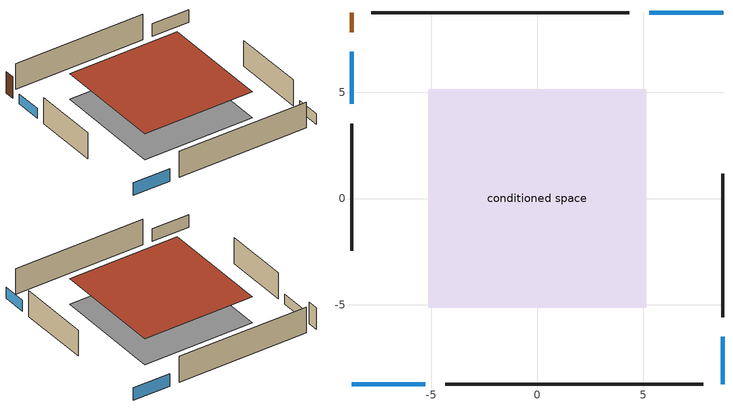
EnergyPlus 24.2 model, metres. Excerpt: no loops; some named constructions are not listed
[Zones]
conditioned space
 floor adiabatic (Floor1 construction): -5.14,-5.14 -5.14,5.14 5.14,5.14 5.14,-5.14 z4.88
 wall outside (AdiabaticWallConstruction 1): -8.74,8.74 -8.74,7.83 z4.88:6.91
 wall outside (AdiabaticWallConstruction): 8.74,-8.74 8.74,-6.51 z4.88:5.88; -8.74,-8.74 -5.26,-8.74 / 8.74,8.74 5.26,8.74 z4.88:6.04; -8.74,6.9 -8.74,4.45 z4.88:5.79
 wall outside (Wall1 construction): 8.74,-5.59 8.74,1.16 z4.88:7.32
 wall outside (Wall2 construction): -4.33,-8.74 7.81,-8.74 z4.88:7.32
 wall outside (Wall3 construction): -8.74,3.52 -8.74,-2.47 z4.88:7.32
 wall outside (Wall4 construction): 4.33,8.74 -7.81,8.74 z4.88:7.32
 window (WindowConstruction): 8.74,-8.74 8.74,-6.51 z4.88:5.88
 window (WindowConstruction 1): -8.74,-8.74 -5.26,-8.74 z4.88:6.04
 window (WindowConstruction 2): -8.74,6.9 -8.74,4.45 z4.88:5.79
 window (WindowConstruction 3): 8.74,8.74 5.26,8.74 z4.88:6.04
 door (Door): -8.74,8.74 -8.74,7.83 z4.88:6.91
 roof outside (Roof1 construction): -5.14,5.14 -5.14,-5.14 5.14,-5.14 5.14,5.14 z7.32
[Schedule:Day:Interval]
cooling season schedule day; cooling season schedule day 2; cooling season schedule default day; natural vent schedule default day: No, 24:00, 0
cooling season schedule day 1; natural vent schedule day: No, 24:00, 1
[Schedule:Week:Daily]
cooling season schedule Week Rule - Jan1-Apr28: cooling season schedule day, cooling season schedule day, cooling season schedule day, cooling season schedule day, cooling season schedule day, cooling season schedule day, cooling season schedule day, cooling season schedule default day, cooling season schedule default day, cooling season schedule default day, cooling season schedule default day, cooling season schedule default day
cooling season schedule Week Rule - Apr29-May5: cooling season schedule day, cooling season schedule day, cooling season schedule day 1, cooling season schedule day 1, cooling season schedule day 1, cooling season schedule day 1, cooling season schedule day 1, cooling season schedule default day, cooling season schedule default day, cooling season schedule default day, cooling season schedule default day, cooling season schedule default day
cooling season schedule Week Rule - May6-Oct27: cooling season schedule day 1, cooling season schedule day 1, cooling season schedule day 1, cooling season schedule day 1, cooling season schedule day 1, cooling season schedule day 1, cooling season schedule day 1, cooling season schedule default day, cooling season schedule default day, cooling season schedule default day, cooling season schedule default day, cooling season schedule default day
cooling season schedule Week Rule - Oct28-Nov3: cooling season schedule day 1, cooling season schedule day 1, cooling season schedule day 1, cooling season schedule day 1, cooling season schedule day 2, cooling season schedule day 2, cooling season schedule day 2, cooling season schedule default day, cooling season schedule default day, cooling season schedule default day, cooling season schedule default day, cooling season schedule default day
cooling season schedule Week Rule - Nov4-Dec31: cooling season schedule day 2, cooling season schedule day 2, cooling season schedule day 2, cooling season schedule day 2, cooling season schedule day 2, cooling season schedule day 2, cooling season schedule day 2, cooling season schedule default day, cooling season schedule default day, cooling season schedule default day, cooling season schedule default day, cooling season schedule default day
natural vent schedule Week Rule - Jan1-Jan6: natural vent schedule day, natural vent schedule day, natural vent schedule default day, natural vent schedule day, natural vent schedule default day, natural vent schedule day, natural vent schedule default day, natural vent schedule default day, natural vent schedule default day, natural vent schedule default day, natural vent schedule default day, natural vent schedule default day
natural vent schedule Week Rule - Jan7-Dec31: natural vent schedule default day, natural vent schedule day, natural vent schedule default day, natural vent schedule day, natural vent schedule default day, natural vent schedule day, natural vent schedule default day, natural vent schedule default day, natural vent schedule default day, natural vent schedule default day, natural vent schedule default day, natural vent schedule default day
[Schedule:Year]
cooling season schedule: cooling season schedule Week Rule - Jan1-Apr28, 1, 1, 4, 28, cooling season schedule Week Rule - Apr29-May5, 4, 29, 5, 5, cooling season schedule Week Rule - May6-Oct27, 5, 6, 10, 27, cooling season schedule Week Rule - Oct28-Nov3, 10, 28, 11, 3, cooling season schedule Week Rule - Nov4-Dec31, 11, 4, 12, 31
natural vent schedule: natural vent schedule Week Rule - Jan1-Jan6, 1, 1, 1, 6, natural vent schedule Week Rule - Jan7-Dec31, 1, 7, 12, 31
